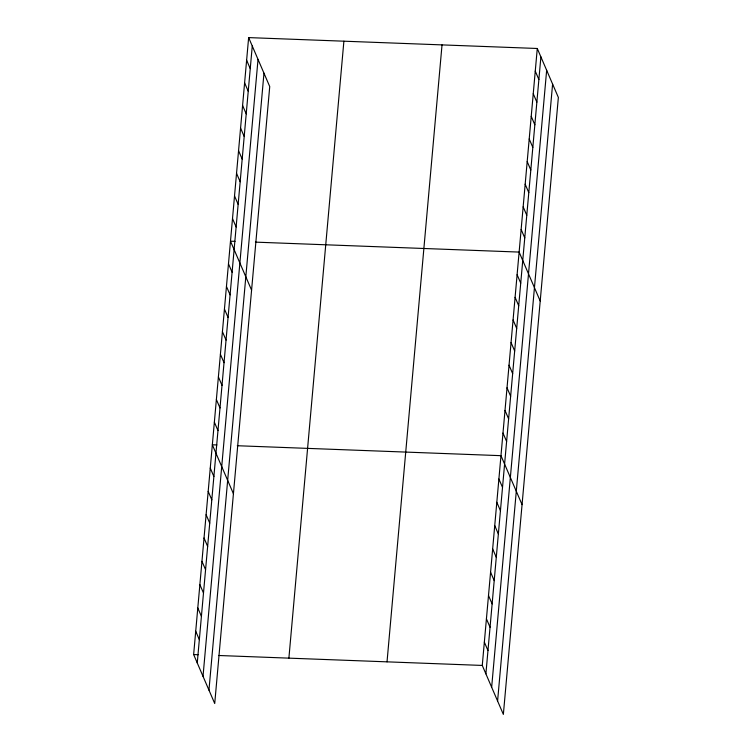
<?xml version="1.0" encoding="UTF-8"?>
<svg xmlns="http://www.w3.org/2000/svg" width="752" height="752" viewBox="0 0 752 752"><rect width="100%" height="100%" fill="white"/><g stroke="black" fill="none" stroke-linecap="round" stroke-linejoin="round"><path stroke-width="1.13" d="M248.639 37.6L269.733 86.565L214.724 703.515L193.64 654.55L248.639 37.6L537.276 48.485L558.36 97.45L503.361 714.4L482.267 665.435L537.276 48.485M197.259 662.963L252.268 46.013M203.021 676.339L258.03 59.389M208.962 690.129L263.971 73.179M288.89 658.141L343.89 41.191M387.026 661.845L442.026 44.894M485.895 673.848L540.895 56.898M491.658 687.234L546.657 70.284M497.589 701.014L552.598 84.074M235.028 241.364L230.488 241.195L251.582 290.159M255.436 242.135L519.124 252.08L540.209 301.044M216.877 444.958L212.337 444.789L233.43 493.754M237.284 445.729L500.973 455.674L522.057 504.639M193.64 654.55L198.18 654.719M218.588 655.49L482.267 665.435M535.255 71.111L538.874 79.524M533.243 93.727L536.862 102.14M531.222 116.353L534.841 124.766M529.201 138.97L532.83 147.383M527.19 161.595L530.809 170.008M525.169 184.212L528.797 192.625M523.157 206.838L526.776 215.251M521.136 229.463L524.764 237.867M517.103 274.706L520.732 283.109M515.092 297.322L518.711 305.735M513.071 319.948L516.69 328.351M511.05 342.564L514.678 350.977M509.038 365.19L512.657 373.603M507.017 387.806L510.646 396.219M505.006 410.432L508.625 418.845M502.985 433.049L506.613 441.462M498.896 478.977L502.515 487.39M496.818 502.289L500.437 510.702M494.741 525.592L498.36 534.005M492.663 548.904L496.282 557.317M490.577 572.206L494.205 580.619M488.499 595.518L492.128 603.922M246.628 60.226L250.247 68.629M486.422 618.821L490.05 627.234M244.607 82.842L248.235 91.255M484.344 642.133L487.973 650.536M242.595 105.468L246.214 113.872M240.574 128.084L244.203 136.497M238.563 150.71L242.182 159.114M236.542 173.327L240.161 181.74M234.53 195.952L238.149 204.365M232.509 218.569L236.128 226.982M228.476 263.811L232.095 272.224M226.455 286.437L230.084 294.85M224.444 309.053L228.063 317.466M222.423 331.679L226.051 340.092M220.411 354.305L224.03 362.708M218.39 376.921L222.019 385.334M216.379 399.547L219.998 407.951M214.358 422.163L217.977 430.576M210.259 468.092L213.888 476.505M208.182 491.404L211.81 499.807M206.104 514.706L209.733 523.119M204.027 538.018L207.655 546.422M201.95 561.321L205.578 569.734M199.872 584.624L203.501 593.037M197.795 607.936L201.414 616.349M195.717 631.238L199.336 639.651"/></g></svg>
